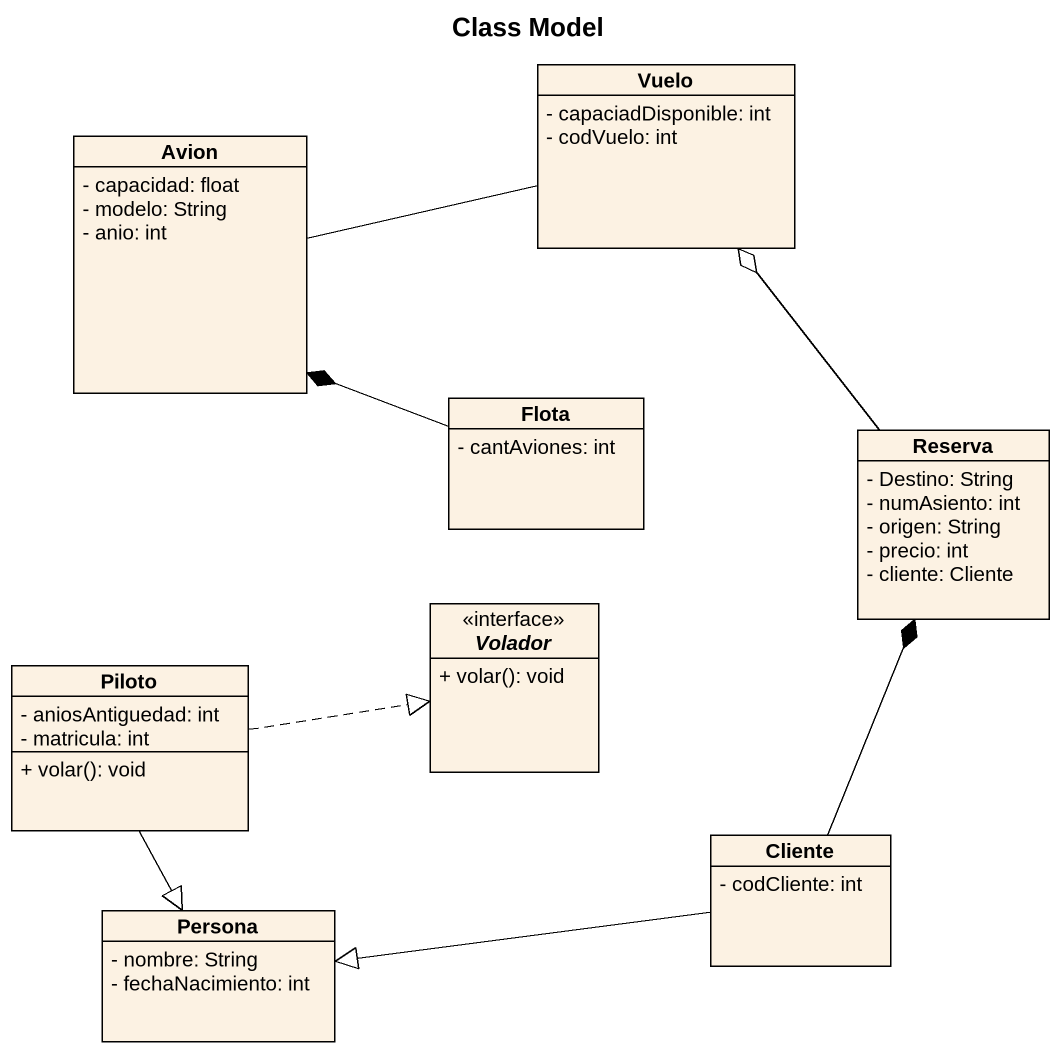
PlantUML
@startuml
title Class Model
hide circle
hide empty members
skinparam classAttributeIconSize 0
class Vuelo {
  - capaciadDisponible: int
  - codVuelo: int
}
class Avion {
  - capacidad: float
  - modelo: String
  - anio: int
}
class Flota {
  - cantAviones: int
}
class Reserva {
  - Destino: String
  - numAsiento: int
  - origen: String
  - precio: int
  - cliente: Cliente
}
class Piloto {
  - aniosAntiguedad: int
  - matricula: int
  + volar(): void
}
interface Volador <<interface>> {
  + volar(): void
}
class Cliente {
  - codCliente: int
}
class Persona {
  - nombre: String
  - fechaNacimiento: int
}
Avion -right- Vuelo
Flota -left-* Avion
Reserva -up-o Vuelo
Piloto .right.|> Volador
Piloto --|> Persona
Cliente -up-* Reserva
Cliente -left-|> Persona
@enduml
